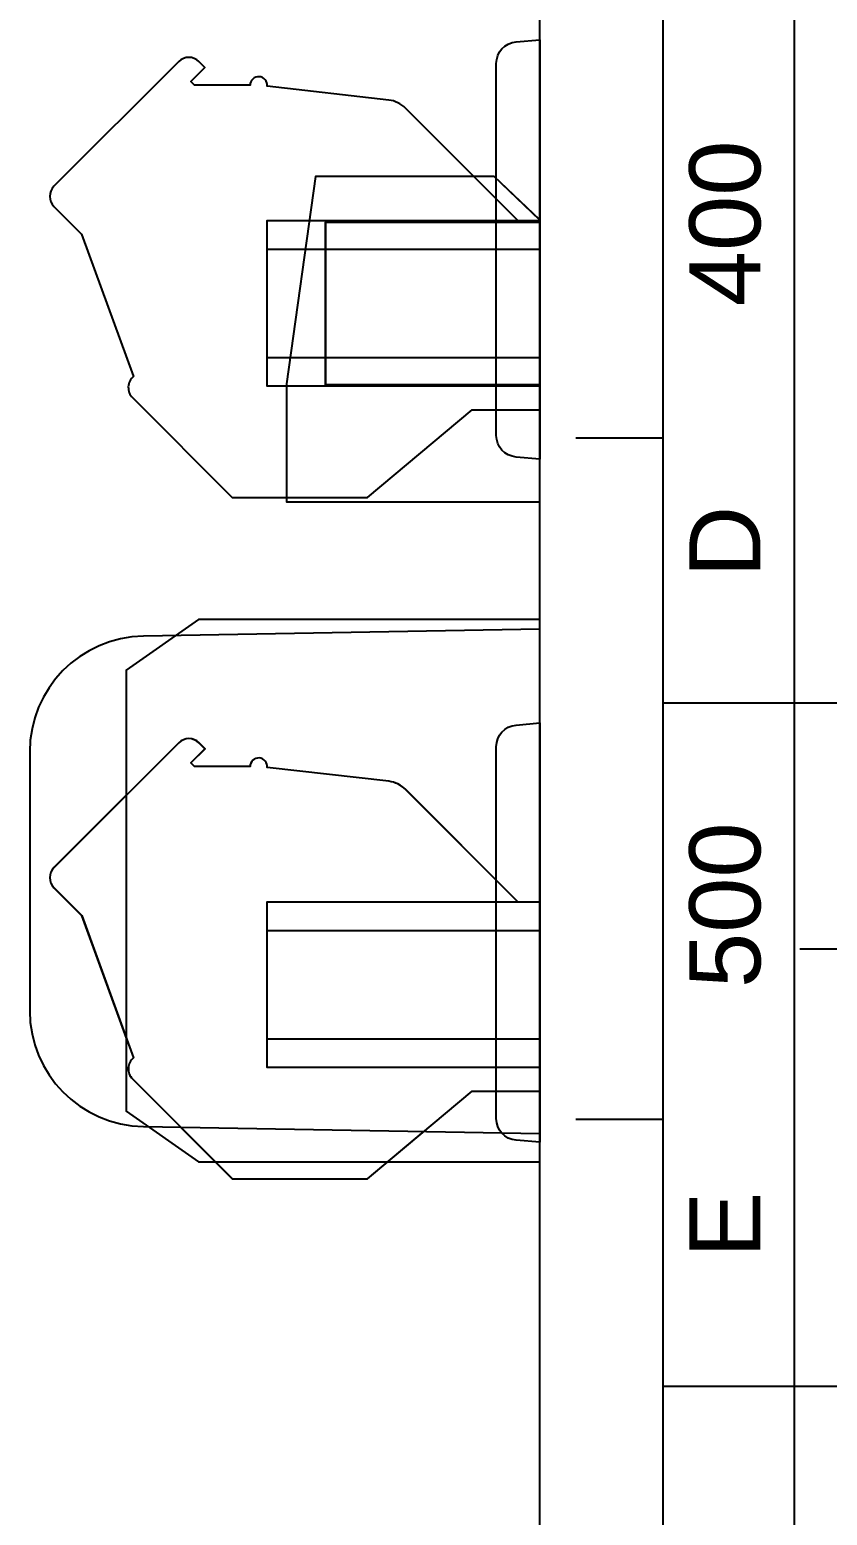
# Model space of a CAD drawing. Extents: x 1.1 to 23.7, y 0.2 to 17.2.
# Drawn here: x 8.346 to 9.448, y 3.008 to 5.063 of the extents above; entities that cross this region are included whole.
import ezdxf

# ---------------------------------------------------------------- set-up
doc = ezdxf.new("R2010")
doc.units = 0
doc.header["$MEASUREMENT"] = 0
for name, color, linetype in [('4_01__0-__NO_CARD', 7, 'CONTINUOUS'), ('4_02__B-___3__DI___4__DO__', 7, 'CONTINUOUS'), ('4_03__1-___4__DI___4__DO', 7, 'CONTINUOUS'), ('4_04__C-___4__DI___4__FHCI', 7, 'CONTINUOUS'), ('4_05__5-___8__AI', 7, 'CONTINUOUS'), ('4_06__6-___4__AI___4__AO', 7, 'CONTINUOUS'), ('4_07__3-___8__DI', 7, 'CONTINUOUS'), ('4_08__D-___4__DI___2__FORM', 7, 'CONTINUOUS'), ('5_01__9-_0-___10__RTD___NO', 7, 'CONTINUOUS'), ('5_02__9-_B-___10__RTD____3', 7, 'CONTINUOUS'), ('5_03__9-_1-___10__RTD____4', 7, 'CONTINUOUS'), ('5_04__9-_C-___10__RTD____4', 7, 'CONTINUOUS'), ('5_05__9-_5-___10__RTD____8', 7, 'CONTINUOUS'), ('5_06__9-_6-___10__RTD____4', 7, 'CONTINUOUS'), ('5_07__9-_71___10__RTD____3', 7, 'CONTINUOUS'), ('5_08__9-_72___10__RTD____5', 7, 'CONTINUOUS'), ('5_09__9-_73___10__RTD____5', 7, 'CONTINUOUS'), ('5_10__9-_74___10__RTD____3', 7, 'CONTINUOUS'), ('5_11__9-_75___10__RTD____5', 7, 'CONTINUOUS'), ('5_12__9-_76___10__RTD____5', 7, 'CONTINUOUS'), ('5_13__9-_3-___10__RTD____8', 7, 'CONTINUOUS'), ('5_14__9-_D-___10__RTD____4', 7, 'CONTINUOUS'), ('6_01__0-__NO_CARD', 7, 'CONTINUOUS'), ('6_02__B-___3__DI___4__DO__', 7, 'CONTINUOUS'), ('6_03__1-___4__DI___4__DO', 7, 'CONTINUOUS'), ('6_04__C-___4__DI___4__FHCI', 7, 'CONTINUOUS'), ('6_05__5-___8__AI', 7, 'CONTINUOUS'), ('6_06__6-___4__AI____4__AO', 7, 'CONTINUOUS'), ('6_07__71___3__AVI', 7, 'CONTINUOUS'), ('6_08__72___5__AVI_W_MONITO', 7, 'CONTINUOUS'), ('6_09__73___5__AVI_W_ADV_ME', 7, 'CONTINUOUS'), ('6_10__74___3__AVI___4__AFD', 7, 'CONTINUOUS'), ('6_11__75___5__AVI___1__ACI', 7, 'CONTINUOUS'), ('6_12__76___5__AVI___1__ACI', 7, 'CONTINUOUS'), ('6_13__3-___8__DI', 7, 'CONTINUOUS'), ('6_14__D-___4__DI___3__DO__', 7, 'CONTINUOUS'), ('7_00______DWG_', 7, 'CONTINUOUS')]:
    doc.layers.add(name, color=color, linetype=linetype)
doc.styles.add('ARIAL', font='arial.ttf')

msp = doc.modelspace()

# ---------------------------------------------------------------- linework, layer by layer
at = {"layer": '4_01__0-__NO_CARD'}
msp.add_lwpolyline([(9.0507, 5.0493), (9.0507, 4.4693), (9.0181, 4.4721, -0.388879), (8.9907, 4.502), (8.9907, 5.0165, -0.388879), (9.0181, 5.0464)], format="xyb", close=True, dxfattribs=at)
at = {"layer": '4_02__B-___3__DI___4__DO__'}
msp.add_lwpolyline([(9.021, 4.7989), (8.8653, 4.9546, 0.169586), (8.8419, 4.9659), (8.6737, 4.9851, 0.430941), (8.6627, 4.9982, 0.430926), (8.6502, 4.9864), (8.5733, 4.9864), (8.5683, 4.9914), (8.5878, 5.0109), (8.5794, 5.0192, 0.414218), (8.5516, 5.0192), (8.379, 4.8466, 0.414213), (8.379, 4.8188), (8.4173, 4.7805), (8.489, 4.5835, 0.440578), (8.4876, 4.5543), (8.6256, 4.4163), (8.8126, 4.4163), (8.9572, 4.5376), (9.0506, 4.5376)], format="xyb", dxfattribs=at)
for points in [[(9.0506, 4.7989), (8.6734, 4.7989), (8.6734, 4.5706), (9.0506, 4.5706)], [(8.6734, 4.7595), (9.0506, 4.7595)], [(8.6734, 4.6099), (9.0506, 4.6099)]]:
    msp.add_lwpolyline(points, dxfattribs=at)
at = {"layer": '4_03__1-___4__DI___4__DO'}
msp.add_lwpolyline([(9.021, 4.7989), (8.8653, 4.9546, 0.169586), (8.8419, 4.9659), (8.6737, 4.9851, 0.430941), (8.6627, 4.9982, 0.430926), (8.6502, 4.9864), (8.5733, 4.9864), (8.5683, 4.9914), (8.5878, 5.0109), (8.5794, 5.0192, 0.414218), (8.5516, 5.0192), (8.379, 4.8466, 0.414213), (8.379, 4.8188), (8.4173, 4.7805), (8.489, 4.5835, 0.440578), (8.4876, 4.5543), (8.6256, 4.4163), (8.8126, 4.4163), (8.9572, 4.5376), (9.0506, 4.5376)], format="xyb", dxfattribs=at)
for points in [[(9.0506, 4.7989), (8.6734, 4.7989), (8.6734, 4.5706), (9.0506, 4.5706)], [(8.6734, 4.7595), (9.0506, 4.7595)], [(8.6734, 4.6099), (9.0506, 4.6099)]]:
    msp.add_lwpolyline(points, dxfattribs=at)
at = {"layer": '4_04__C-___4__DI___4__FHCI'}
msp.add_lwpolyline([(9.021, 4.7989), (8.8653, 4.9546, 0.169586), (8.8419, 4.9659), (8.6737, 4.9851, 0.430941), (8.6627, 4.9982, 0.430926), (8.6502, 4.9864), (8.5733, 4.9864), (8.5683, 4.9914), (8.5878, 5.0109), (8.5794, 5.0192, 0.414218), (8.5516, 5.0192), (8.379, 4.8466, 0.414213), (8.379, 4.8188), (8.4173, 4.7805), (8.489, 4.5835, 0.440578), (8.4876, 4.5543), (8.6256, 4.4163), (8.8126, 4.4163), (8.9572, 4.5376), (9.0506, 4.5376)], format="xyb", dxfattribs=at)
for points in [[(9.0506, 4.7989), (8.6734, 4.7989), (8.6734, 4.5706), (9.0506, 4.5706)], [(8.6734, 4.7595), (9.0506, 4.7595)], [(8.6734, 4.6099), (9.0506, 4.6099)]]:
    msp.add_lwpolyline(points, dxfattribs=at)
at = {"layer": '4_05__5-___8__AI'}
msp.add_lwpolyline([(9.021, 4.7989), (8.8653, 4.9546, 0.169586), (8.8419, 4.9659), (8.6737, 4.9851, 0.430941), (8.6627, 4.9982, 0.430926), (8.6502, 4.9864), (8.5733, 4.9864), (8.5683, 4.9914), (8.5878, 5.0109), (8.5794, 5.0192, 0.414218), (8.5516, 5.0192), (8.379, 4.8466, 0.414213), (8.379, 4.8188), (8.4173, 4.7805), (8.489, 4.5835, 0.440578), (8.4876, 4.5543), (8.6256, 4.4163), (8.8126, 4.4163), (8.9572, 4.5376), (9.0506, 4.5376)], format="xyb", dxfattribs=at)
for points in [[(9.0506, 4.7989), (8.6734, 4.7989), (8.6734, 4.5706), (9.0506, 4.5706)], [(8.6734, 4.7595), (9.0506, 4.7595)], [(8.6734, 4.6099), (9.0506, 4.6099)]]:
    msp.add_lwpolyline(points, dxfattribs=at)
at = {"layer": '4_06__6-___4__AI___4__AO'}
msp.add_lwpolyline([(9.021, 4.7989), (8.8653, 4.9546, 0.169586), (8.8419, 4.9659), (8.6737, 4.9851, 0.430941), (8.6627, 4.9982, 0.430926), (8.6502, 4.9864), (8.5733, 4.9864), (8.5683, 4.9914), (8.5878, 5.0109), (8.5794, 5.0192, 0.414218), (8.5516, 5.0192), (8.379, 4.8466, 0.414213), (8.379, 4.8188), (8.4173, 4.7805), (8.489, 4.5835, 0.440578), (8.4876, 4.5543), (8.6256, 4.4163), (8.8126, 4.4163), (8.9572, 4.5376), (9.0506, 4.5376)], format="xyb", dxfattribs=at)
for points in [[(9.0506, 4.7989), (8.6734, 4.7989), (8.6734, 4.5706), (9.0506, 4.5706)], [(8.6734, 4.7595), (9.0506, 4.7595)], [(8.6734, 4.6099), (9.0506, 4.6099)]]:
    msp.add_lwpolyline(points, dxfattribs=at)
at = {"layer": '4_07__3-___8__DI'}
msp.add_lwpolyline([(9.021, 4.7989), (8.8653, 4.9546, 0.169586), (8.8419, 4.9659), (8.6737, 4.9851, 0.430941), (8.6627, 4.9982, 0.430926), (8.6502, 4.9864), (8.5733, 4.9864), (8.5683, 4.9914), (8.5878, 5.0109), (8.5794, 5.0192, 0.414218), (8.5516, 5.0192), (8.379, 4.8466, 0.414213), (8.379, 4.8188), (8.4173, 4.7805), (8.489, 4.5835, 0.440578), (8.4876, 4.5543), (8.6256, 4.4163), (8.8126, 4.4163), (8.9572, 4.5376), (9.0506, 4.5376)], format="xyb", dxfattribs=at)
for points in [[(9.0506, 4.7989), (8.6734, 4.7989), (8.6734, 4.5706), (9.0506, 4.5706)], [(8.6734, 4.7595), (9.0506, 4.7595)], [(8.6734, 4.6099), (9.0506, 4.6099)]]:
    msp.add_lwpolyline(points, dxfattribs=at)
at = {"layer": '4_08__D-___4__DI___2__FORM'}
msp.add_lwpolyline([(9.021, 4.7989), (8.8653, 4.9546, 0.169586), (8.8419, 4.9659), (8.6737, 4.9851, 0.430941), (8.6627, 4.9982, 0.430926), (8.6502, 4.9864), (8.5733, 4.9864), (8.5683, 4.9914), (8.5878, 5.0109), (8.5794, 5.0192, 0.414218), (8.5516, 5.0192), (8.379, 4.8466, 0.414213), (8.379, 4.8188), (8.4173, 4.7805), (8.489, 4.5835, 0.440578), (8.4876, 4.5543), (8.6256, 4.4163), (8.8126, 4.4163), (8.9572, 4.5376), (9.0506, 4.5376)], format="xyb", dxfattribs=at)
for points in [[(9.0506, 4.7989), (8.6734, 4.7989), (8.6734, 4.5706), (9.0506, 4.5706)], [(8.6734, 4.7595), (9.0506, 4.7595)], [(8.6734, 4.6099), (9.0506, 4.6099)]]:
    msp.add_lwpolyline(points, dxfattribs=at)
at = {"layer": '5_01__9-_0-___10__RTD___NO'}
for points in [[(9.0507, 4.8001), (8.9877, 4.8601), (8.7407, 4.8601), (8.7007, 4.5735), (8.7007, 4.4101), (9.0507, 4.4101)], [(9.0507, 4.5721), (8.7548, 4.5721), (8.7548, 4.7971), (9.0507, 4.7971)]]:
    msp.add_lwpolyline(points, dxfattribs=at)
msp.add_lwpolyline([(9.0507, 4.1043), (9.0507, 3.5243), (9.0181, 3.5271, -0.388879), (8.9907, 3.557), (8.9907, 4.0715, -0.388879), (9.0181, 4.1014)], format="xyb", close=True, dxfattribs=at)
at = {"layer": '5_02__9-_B-___10__RTD____3'}
for points in [[(9.0507, 4.8001), (8.9877, 4.8601), (8.7407, 4.8601), (8.7007, 4.5735), (8.7007, 4.4101), (9.0507, 4.4101)], [(9.0507, 4.5721), (8.7548, 4.5721), (8.7548, 4.7971), (9.0507, 4.7971)], [(9.0507, 3.8566), (8.6735, 3.8566), (8.6735, 3.6282), (9.0507, 3.6282)], [(8.6735, 3.8172), (9.0507, 3.8172)], [(8.6735, 3.6676), (9.0507, 3.6676)]]:
    msp.add_lwpolyline(points, dxfattribs=at)
msp.add_lwpolyline([(9.0211, 3.8566), (8.8654, 4.0123, 0.169586), (8.842, 4.0236), (8.6739, 4.0427, 0.430941), (8.6628, 4.0559, 0.430926), (8.6503, 4.0441), (8.5734, 4.0441), (8.5684, 4.049), (8.5879, 4.0685), (8.5796, 4.0769, 0.414218), (8.5517, 4.0769), (8.3791, 3.9043, 0.414213), (8.3791, 3.8764), (8.4174, 3.8381), (8.4891, 3.6412, 0.440578), (8.4877, 3.6119), (8.6257, 3.4739), (8.8128, 3.4739), (8.9574, 3.5952), (9.0507, 3.5952)], format="xyb", dxfattribs=at)
at = {"layer": '5_03__9-_1-___10__RTD____4'}
for points in [[(9.0507, 4.8001), (8.9877, 4.8601), (8.7407, 4.8601), (8.7007, 4.5735), (8.7007, 4.4101), (9.0507, 4.4101)], [(9.0507, 4.5721), (8.7548, 4.5721), (8.7548, 4.7971), (9.0507, 4.7971)], [(9.0507, 3.8566), (8.6735, 3.8566), (8.6735, 3.6282), (9.0507, 3.6282)], [(8.6735, 3.8172), (9.0507, 3.8172)], [(8.6735, 3.6676), (9.0507, 3.6676)]]:
    msp.add_lwpolyline(points, dxfattribs=at)
msp.add_lwpolyline([(9.0211, 3.8566), (8.8654, 4.0123, 0.169586), (8.842, 4.0236), (8.6739, 4.0427, 0.430941), (8.6628, 4.0559, 0.430926), (8.6503, 4.0441), (8.5734, 4.0441), (8.5684, 4.049), (8.5879, 4.0685), (8.5796, 4.0769, 0.414218), (8.5517, 4.0769), (8.3791, 3.9043, 0.414213), (8.3791, 3.8764), (8.4174, 3.8381), (8.4891, 3.6412, 0.440578), (8.4877, 3.6119), (8.6257, 3.4739), (8.8128, 3.4739), (8.9574, 3.5952), (9.0507, 3.5952)], format="xyb", dxfattribs=at)
at = {"layer": '5_04__9-_C-___10__RTD____4'}
for points in [[(9.0507, 4.8001), (8.9877, 4.8601), (8.7407, 4.8601), (8.7007, 4.5735), (8.7007, 4.4101), (9.0507, 4.4101)], [(9.0507, 4.5721), (8.7548, 4.5721), (8.7548, 4.7971), (9.0507, 4.7971)], [(9.0507, 3.8566), (8.6735, 3.8566), (8.6735, 3.6282), (9.0507, 3.6282)], [(8.6735, 3.8172), (9.0507, 3.8172)], [(8.6735, 3.6676), (9.0507, 3.6676)]]:
    msp.add_lwpolyline(points, dxfattribs=at)
msp.add_lwpolyline([(9.0211, 3.8566), (8.8654, 4.0123, 0.169586), (8.842, 4.0236), (8.6739, 4.0427, 0.430941), (8.6628, 4.0559, 0.430926), (8.6503, 4.0441), (8.5734, 4.0441), (8.5684, 4.049), (8.5879, 4.0685), (8.5796, 4.0769, 0.414218), (8.5517, 4.0769), (8.3791, 3.9043, 0.414213), (8.3791, 3.8764), (8.4174, 3.8381), (8.4891, 3.6412, 0.440578), (8.4877, 3.6119), (8.6257, 3.4739), (8.8128, 3.4739), (8.9574, 3.5952), (9.0507, 3.5952)], format="xyb", dxfattribs=at)
at = {"layer": '5_05__9-_5-___10__RTD____8'}
for points in [[(9.0507, 4.8001), (8.9877, 4.8601), (8.7407, 4.8601), (8.7007, 4.5735), (8.7007, 4.4101), (9.0507, 4.4101)], [(9.0507, 4.5721), (8.7548, 4.5721), (8.7548, 4.7971), (9.0507, 4.7971)], [(9.0507, 3.8566), (8.6735, 3.8566), (8.6735, 3.6282), (9.0507, 3.6282)], [(8.6735, 3.8172), (9.0507, 3.8172)], [(8.6735, 3.6676), (9.0507, 3.6676)]]:
    msp.add_lwpolyline(points, dxfattribs=at)
msp.add_lwpolyline([(9.0211, 3.8566), (8.8654, 4.0123, 0.169586), (8.842, 4.0236), (8.6739, 4.0427, 0.430941), (8.6628, 4.0559, 0.430926), (8.6503, 4.0441), (8.5734, 4.0441), (8.5684, 4.049), (8.5879, 4.0685), (8.5796, 4.0769, 0.414218), (8.5517, 4.0769), (8.3791, 3.9043, 0.414213), (8.3791, 3.8764), (8.4174, 3.8381), (8.4891, 3.6412, 0.440578), (8.4877, 3.6119), (8.6257, 3.4739), (8.8128, 3.4739), (8.9574, 3.5952), (9.0507, 3.5952)], format="xyb", dxfattribs=at)
at = {"layer": '5_06__9-_6-___10__RTD____4'}
for points in [[(9.0507, 4.8001), (8.9877, 4.8601), (8.7407, 4.8601), (8.7007, 4.5735), (8.7007, 4.4101), (9.0507, 4.4101)], [(9.0507, 4.5721), (8.7548, 4.5721), (8.7548, 4.7971), (9.0507, 4.7971)], [(9.0507, 3.8566), (8.6735, 3.8566), (8.6735, 3.6282), (9.0507, 3.6282)], [(8.6735, 3.8172), (9.0507, 3.8172)], [(8.6735, 3.6676), (9.0507, 3.6676)]]:
    msp.add_lwpolyline(points, dxfattribs=at)
msp.add_lwpolyline([(9.0211, 3.8566), (8.8654, 4.0123, 0.169586), (8.842, 4.0236), (8.6739, 4.0427, 0.430941), (8.6628, 4.0559, 0.430926), (8.6503, 4.0441), (8.5734, 4.0441), (8.5684, 4.049), (8.5879, 4.0685), (8.5796, 4.0769, 0.414218), (8.5517, 4.0769), (8.3791, 3.9043, 0.414213), (8.3791, 3.8764), (8.4174, 3.8381), (8.4891, 3.6412, 0.440578), (8.4877, 3.6119), (8.6257, 3.4739), (8.8128, 3.4739), (8.9574, 3.5952), (9.0507, 3.5952)], format="xyb", dxfattribs=at)
at = {"layer": '5_07__9-_71___10__RTD____3'}
for points in [[(9.0507, 4.8001), (8.9877, 4.8601), (8.7407, 4.8601), (8.7007, 4.5735), (8.7007, 4.4101), (9.0507, 4.4101)], [(9.0507, 4.5721), (8.7548, 4.5721), (8.7548, 4.7971), (9.0507, 4.7971)], [(8.9907, 3.8566), (8.6734, 3.8566), (8.6734, 3.6282), (8.9907, 3.6282)], [(8.6734, 3.8172), (8.9907, 3.8172)], [(9.4106, 3.7917), (11.4666, 3.7917)], [(8.6734, 3.6676), (8.9907, 3.6676)]]:
    msp.add_lwpolyline(points, dxfattribs=at)
msp.add_lwpolyline([(9.0507, 4.1043), (9.0507, 3.5243), (9.0181, 3.5271, -0.388879), (8.9907, 3.557), (8.9907, 4.0715, -0.388879), (9.0181, 4.1014)], format="xyb", close=True, dxfattribs=at)
msp.add_lwpolyline([(8.9907, 3.8869), (8.8653, 4.0123, 0.169586), (8.8419, 4.0236), (8.6737, 4.0427, 0.430941), (8.6627, 4.0559, 0.430926), (8.6502, 4.0441), (8.5733, 4.0441), (8.5683, 4.049), (8.5878, 4.0685), (8.5794, 4.0769, 0.414218), (8.5516, 4.0769), (8.379, 3.9043, 0.414213), (8.379, 3.8764), (8.4173, 3.8381), (8.489, 3.6412, 0.440578), (8.4876, 3.6119), (8.6256, 3.4739), (8.8126, 3.4739), (8.9572, 3.5952), (8.9907, 3.5952)], format="xyb", dxfattribs=at)
at = {"layer": '5_08__9-_72___10__RTD____5'}
for points in [[(9.0507, 4.8001), (8.9877, 4.8601), (8.7407, 4.8601), (8.7007, 4.5735), (8.7007, 4.4101), (9.0507, 4.4101)], [(9.0507, 4.5721), (8.7548, 4.5721), (8.7548, 4.7971), (9.0507, 4.7971)], [(9.0506, 3.8566), (8.6734, 3.8566), (8.6734, 3.6282), (9.0506, 3.6282)], [(8.6734, 3.8172), (9.0506, 3.8172)], [(9.4106, 3.7917), (11.0326, 3.7917)], [(8.6734, 3.6676), (9.0506, 3.6676)]]:
    msp.add_lwpolyline(points, dxfattribs=at)
msp.add_lwpolyline([(9.021, 3.8566), (8.8653, 4.0123, 0.169586), (8.8419, 4.0236), (8.6737, 4.0427, 0.430941), (8.6627, 4.0559, 0.430926), (8.6502, 4.0441), (8.5733, 4.0441), (8.5683, 4.049), (8.5878, 4.0685), (8.5794, 4.0769, 0.414218), (8.5516, 4.0769), (8.379, 3.9043, 0.414213), (8.379, 3.8764), (8.4173, 3.8381), (8.489, 3.6412, 0.440578), (8.4876, 3.6119), (8.6256, 3.4739), (8.8126, 3.4739), (8.9572, 3.5952), (9.0506, 3.5952)], format="xyb", dxfattribs=at)
at = {"layer": '5_09__9-_73___10__RTD____5'}
for points in [[(9.0507, 4.8001), (8.9877, 4.8601), (8.7407, 4.8601), (8.7007, 4.5735), (8.7007, 4.4101), (9.0507, 4.4101)], [(9.0507, 4.5721), (8.7548, 4.5721), (8.7548, 4.7971), (9.0507, 4.7971)], [(9.0506, 3.8566), (8.6734, 3.8566), (8.6734, 3.6282), (9.0506, 3.6282)], [(8.6734, 3.8172), (9.0506, 3.8172)], [(9.4106, 3.7917), (11.0326, 3.7917)], [(8.6734, 3.6676), (9.0506, 3.6676)]]:
    msp.add_lwpolyline(points, dxfattribs=at)
msp.add_lwpolyline([(9.021, 3.8566), (8.8653, 4.0123, 0.169586), (8.8419, 4.0236), (8.6737, 4.0427, 0.430941), (8.6627, 4.0559, 0.430926), (8.6502, 4.0441), (8.5733, 4.0441), (8.5683, 4.049), (8.5878, 4.0685), (8.5794, 4.0769, 0.414218), (8.5516, 4.0769), (8.379, 3.9043, 0.414213), (8.379, 3.8764), (8.4173, 3.8381), (8.489, 3.6412, 0.440578), (8.4876, 3.6119), (8.6256, 3.4739), (8.8126, 3.4739), (8.9572, 3.5952), (9.0506, 3.5952)], format="xyb", dxfattribs=at)
at = {"layer": '5_10__9-_74___10__RTD____3'}
for points in [[(9.0506, 4.8001), (8.9876, 4.8601), (8.7406, 4.8601), (8.7006, 4.5735), (8.7006, 4.4101), (9.0506, 4.4101)], [(9.0506, 4.5721), (8.7547, 4.5721), (8.7547, 4.7971), (9.0506, 4.7971)], [(9.0507, 4.2473), (8.579, 4.2473), (8.479, 4.1773), (8.479, 3.5674), (8.579, 3.4973), (9.0507, 3.4973)], [(9.4106, 3.7917), (11.7303, 3.7917)], [(8.6022, 3.4973), (8.6256, 3.4739), (8.8126, 3.4739), (8.8405, 3.4973)], [(8.6022, 3.4973), (8.6256, 3.4739), (8.8126, 3.4739), (8.8405, 3.4973)]]:
    msp.add_lwpolyline(points, dxfattribs=at)
msp.add_lwpolyline([(8.479, 4.0043), (8.379, 3.9043, 0.414213), (8.379, 3.8764), (8.4173, 3.8381), (8.479, 3.6684)], format="xyb", dxfattribs=at)
msp.add_lwpolyline([(8.479, 4.0043), (8.379, 3.9043, 0.414213), (8.379, 3.8764), (8.4173, 3.8381), (8.479, 3.6684)], format="xyb", dxfattribs=at)
at = {"layer": '5_11__9-_75___10__RTD____5'}
for points in [[(9.0506, 4.8001), (8.9876, 4.8601), (8.7406, 4.8601), (8.7006, 4.5735), (8.7006, 4.4101), (9.0506, 4.4101)], [(9.0506, 4.5721), (8.7547, 4.5721), (8.7547, 4.7971), (9.0506, 4.7971)], [(9.4107, 3.7917), (11.0327, 3.7917)], [(8.5027, 3.5462), (9.0507, 3.5366)], [(8.5542, 3.5453), (8.6256, 3.4739), (8.8126, 3.4739), (8.8907, 3.5394)]]:
    msp.add_lwpolyline(points, dxfattribs=at)
msp.add_lwpolyline([(9.0507, 4.234), (8.5027, 4.2245, 0.409101), (8.3455, 4.0645), (8.3455, 3.7062, 0.409121), (8.5027, 3.5462)], format="xyb", dxfattribs=at)
at = {"layer": '5_12__9-_76___10__RTD____5'}
for points in [[(9.0506, 4.8001), (8.9876, 4.8601), (8.7406, 4.8601), (8.7006, 4.5735), (8.7006, 4.4101), (9.0506, 4.4101)], [(9.0506, 4.5721), (8.7547, 4.5721), (8.7547, 4.7971), (9.0506, 4.7971)], [(9.4107, 3.7917), (11.0327, 3.7917)], [(8.5027, 3.5462), (9.0507, 3.5366)], [(8.5542, 3.5453), (8.6256, 3.4739), (8.8126, 3.4739), (8.8907, 3.5394)]]:
    msp.add_lwpolyline(points, dxfattribs=at)
msp.add_lwpolyline([(9.0507, 4.234), (8.5027, 4.2245, 0.409101), (8.3455, 4.0645), (8.3455, 3.7062, 0.409121), (8.5027, 3.5462)], format="xyb", dxfattribs=at)
at = {"layer": '5_13__9-_3-___10__RTD____8'}
for points in [[(9.0506, 4.8001), (8.9876, 4.8601), (8.7406, 4.8601), (8.7006, 4.5735), (8.7006, 4.4101), (9.0506, 4.4101)], [(9.0506, 4.5721), (8.7547, 4.5721), (8.7547, 4.7971), (9.0506, 4.7971)], [(9.0506, 3.8566), (8.6734, 3.8566), (8.6734, 3.6282), (9.0506, 3.6282)], [(8.6734, 3.8172), (9.0506, 3.8172)], [(8.6734, 3.6676), (9.0506, 3.6676)]]:
    msp.add_lwpolyline(points, dxfattribs=at)
msp.add_lwpolyline([(9.021, 3.8566), (8.8653, 4.0123, 0.169586), (8.8419, 4.0236), (8.6737, 4.0427, 0.430941), (8.6627, 4.0559, 0.430926), (8.6502, 4.0441), (8.5733, 4.0441), (8.5683, 4.049), (8.5878, 4.0685), (8.5794, 4.0769, 0.414218), (8.5516, 4.0769), (8.379, 3.9043, 0.414213), (8.379, 3.8764), (8.4173, 3.8381), (8.489, 3.6412, 0.440578), (8.4876, 3.6119), (8.6256, 3.4739), (8.8126, 3.4739), (8.9572, 3.5952), (9.0506, 3.5952)], format="xyb", dxfattribs=at)
at = {"layer": '5_14__9-_D-___10__RTD____4'}
for points in [[(9.0506, 4.8001), (8.9876, 4.8601), (8.7406, 4.8601), (8.7006, 4.5735), (8.7006, 4.4101), (9.0506, 4.4101)], [(9.0506, 4.5721), (8.7547, 4.5721), (8.7547, 4.7971), (9.0506, 4.7971)], [(9.0506, 3.8566), (8.6734, 3.8566), (8.6734, 3.6282), (9.0506, 3.6282)], [(8.6734, 3.8172), (9.0506, 3.8172)], [(8.6734, 3.6676), (9.0506, 3.6676)]]:
    msp.add_lwpolyline(points, dxfattribs=at)
msp.add_lwpolyline([(9.021, 3.8566), (8.8653, 4.0123, 0.169586), (8.8419, 4.0236), (8.6737, 4.0427, 0.430941), (8.6627, 4.0559, 0.430926), (8.6502, 4.0441), (8.5733, 4.0441), (8.5683, 4.049), (8.5878, 4.0685), (8.5794, 4.0769, 0.414218), (8.5516, 4.0769), (8.379, 3.9043, 0.414213), (8.379, 3.8764), (8.4173, 3.8381), (8.489, 3.6412, 0.440578), (8.4876, 3.6119), (8.6256, 3.4739), (8.8126, 3.4739), (8.9572, 3.5952), (9.0506, 3.5952)], format="xyb", dxfattribs=at)
at = {"layer": '6_01__0-__NO_CARD'}
msp.add_lwpolyline([(9.0507, 4.1043), (9.0507, 3.5243), (9.0181, 3.5271, -0.388879), (8.9907, 3.557), (8.9907, 4.0715, -0.388879), (9.0181, 4.1014)], format="xyb", close=True, dxfattribs=at)
at = {"layer": '6_02__B-___3__DI___4__DO__'}
msp.add_lwpolyline([(9.021, 3.8566), (8.8653, 4.0123, 0.169586), (8.8419, 4.0236), (8.6737, 4.0427, 0.430941), (8.6627, 4.0559, 0.430926), (8.6502, 4.0441), (8.5733, 4.0441), (8.5683, 4.049), (8.5878, 4.0685), (8.5794, 4.0769, 0.414218), (8.5516, 4.0769), (8.379, 3.9043, 0.414213), (8.379, 3.8764), (8.4173, 3.8381), (8.489, 3.6412, 0.440578), (8.4876, 3.6119), (8.6256, 3.4739), (8.8126, 3.4739), (8.9572, 3.5952), (9.0507, 3.5952)], format="xyb", dxfattribs=at)
msp.add_lwpolyline([(9.021, 3.8566), (8.8653, 4.0123, 0.169586), (8.8419, 4.0236), (8.6737, 4.0427, 0.430941), (8.6627, 4.0559, 0.430926), (8.6502, 4.0441), (8.5733, 4.0441), (8.5683, 4.049), (8.5878, 4.0685), (8.5794, 4.0769, 0.414218), (8.5516, 4.0769), (8.379, 3.9043, 0.414213), (8.379, 3.8764), (8.4173, 3.8381), (8.489, 3.6412, 0.440578), (8.4876, 3.6119), (8.6256, 3.4739), (8.8126, 3.4739), (8.9572, 3.5952), (9.0507, 3.5952)], format="xyb", dxfattribs=at)
for points in [[(9.0507, 3.8566), (8.6734, 3.8566), (8.6734, 3.6282), (9.0507, 3.6282)], [(9.0507, 3.8566), (8.6734, 3.8566), (8.6734, 3.6282), (9.0507, 3.6282)], [(8.6734, 3.8172), (9.0507, 3.8172)], [(8.6734, 3.8172), (9.0507, 3.8172)], [(8.6734, 3.6676), (9.0507, 3.6676)], [(8.6734, 3.6676), (9.0507, 3.6676)]]:
    msp.add_lwpolyline(points, dxfattribs=at)
at = {"layer": '6_03__1-___4__DI___4__DO'}
msp.add_lwpolyline([(9.021, 3.8566), (8.8653, 4.0123, 0.169586), (8.8419, 4.0236), (8.6737, 4.0427, 0.430941), (8.6627, 4.0559, 0.430926), (8.6502, 4.0441), (8.5733, 4.0441), (8.5683, 4.049), (8.5878, 4.0685), (8.5794, 4.0769, 0.414218), (8.5516, 4.0769), (8.379, 3.9043, 0.414213), (8.379, 3.8764), (8.4173, 3.8381), (8.489, 3.6412, 0.440578), (8.4876, 3.6119), (8.6256, 3.4739), (8.8126, 3.4739), (8.9572, 3.5952), (9.0507, 3.5952)], format="xyb", dxfattribs=at)
msp.add_lwpolyline([(9.021, 3.8566), (8.8653, 4.0123, 0.169586), (8.8419, 4.0236), (8.6737, 4.0427, 0.430941), (8.6627, 4.0559, 0.430926), (8.6502, 4.0441), (8.5733, 4.0441), (8.5683, 4.049), (8.5878, 4.0685), (8.5794, 4.0769, 0.414218), (8.5516, 4.0769), (8.379, 3.9043, 0.414213), (8.379, 3.8764), (8.4173, 3.8381), (8.489, 3.6412, 0.440578), (8.4876, 3.6119), (8.6256, 3.4739), (8.8126, 3.4739), (8.9572, 3.5952), (9.0507, 3.5952)], format="xyb", dxfattribs=at)
for points in [[(9.0507, 3.8566), (8.6734, 3.8566), (8.6734, 3.6282), (9.0507, 3.6282)], [(9.0507, 3.8566), (8.6734, 3.8566), (8.6734, 3.6282), (9.0507, 3.6282)], [(8.6734, 3.8172), (9.0507, 3.8172)], [(8.6734, 3.8172), (9.0507, 3.8172)], [(8.6734, 3.6676), (9.0507, 3.6676)], [(8.6734, 3.6676), (9.0507, 3.6676)]]:
    msp.add_lwpolyline(points, dxfattribs=at)
at = {"layer": '6_04__C-___4__DI___4__FHCI'}
msp.add_lwpolyline([(9.021, 3.8566), (8.8653, 4.0123, 0.169586), (8.8419, 4.0236), (8.6737, 4.0427, 0.430941), (8.6627, 4.0559, 0.430926), (8.6502, 4.0441), (8.5733, 4.0441), (8.5683, 4.049), (8.5878, 4.0685), (8.5794, 4.0769, 0.414218), (8.5516, 4.0769), (8.379, 3.9043, 0.414213), (8.379, 3.8764), (8.4173, 3.8381), (8.489, 3.6412, 0.440578), (8.4876, 3.6119), (8.6256, 3.4739), (8.8126, 3.4739), (8.9572, 3.5952), (9.0507, 3.5952)], format="xyb", dxfattribs=at)
msp.add_lwpolyline([(9.021, 3.8566), (8.8653, 4.0123, 0.169586), (8.8419, 4.0236), (8.6737, 4.0427, 0.430941), (8.6627, 4.0559, 0.430926), (8.6502, 4.0441), (8.5733, 4.0441), (8.5683, 4.049), (8.5878, 4.0685), (8.5794, 4.0769, 0.414218), (8.5516, 4.0769), (8.379, 3.9043, 0.414213), (8.379, 3.8764), (8.4173, 3.8381), (8.489, 3.6412, 0.440578), (8.4876, 3.6119), (8.6256, 3.4739), (8.8126, 3.4739), (8.9572, 3.5952), (9.0507, 3.5952)], format="xyb", dxfattribs=at)
for points in [[(9.0507, 3.8566), (8.6734, 3.8566), (8.6734, 3.6282), (9.0507, 3.6282)], [(9.0507, 3.8566), (8.6734, 3.8566), (8.6734, 3.6282), (9.0507, 3.6282)], [(8.6734, 3.8172), (9.0507, 3.8172)], [(8.6734, 3.8172), (9.0507, 3.8172)], [(8.6734, 3.6676), (9.0507, 3.6676)], [(8.6734, 3.6676), (9.0507, 3.6676)]]:
    msp.add_lwpolyline(points, dxfattribs=at)
at = {"layer": '6_05__5-___8__AI'}
msp.add_lwpolyline([(9.021, 3.8566), (8.8653, 4.0123, 0.169586), (8.8419, 4.0236), (8.6737, 4.0427, 0.430941), (8.6627, 4.0559, 0.430926), (8.6502, 4.0441), (8.5733, 4.0441), (8.5683, 4.049), (8.5878, 4.0685), (8.5794, 4.0769, 0.414218), (8.5516, 4.0769), (8.379, 3.9043, 0.414213), (8.379, 3.8764), (8.4173, 3.8381), (8.489, 3.6412, 0.440578), (8.4876, 3.6119), (8.6256, 3.4739), (8.8126, 3.4739), (8.9572, 3.5952), (9.0507, 3.5952)], format="xyb", dxfattribs=at)
msp.add_lwpolyline([(9.021, 3.8566), (8.8653, 4.0123, 0.169586), (8.8419, 4.0236), (8.6737, 4.0427, 0.430941), (8.6627, 4.0559, 0.430926), (8.6502, 4.0441), (8.5733, 4.0441), (8.5683, 4.049), (8.5878, 4.0685), (8.5794, 4.0769, 0.414218), (8.5516, 4.0769), (8.379, 3.9043, 0.414213), (8.379, 3.8764), (8.4173, 3.8381), (8.489, 3.6412, 0.440578), (8.4876, 3.6119), (8.6256, 3.4739), (8.8126, 3.4739), (8.9572, 3.5952), (9.0507, 3.5952)], format="xyb", dxfattribs=at)
for points in [[(9.0507, 3.8566), (8.6734, 3.8566), (8.6734, 3.6282), (9.0507, 3.6282)], [(9.0507, 3.8566), (8.6734, 3.8566), (8.6734, 3.6282), (9.0507, 3.6282)], [(8.6734, 3.8172), (9.0507, 3.8172)], [(8.6734, 3.8172), (9.0507, 3.8172)], [(8.6734, 3.6676), (9.0507, 3.6676)], [(8.6734, 3.6676), (9.0507, 3.6676)]]:
    msp.add_lwpolyline(points, dxfattribs=at)
at = {"layer": '6_06__6-___4__AI____4__AO'}
msp.add_lwpolyline([(9.021, 3.8566), (8.8653, 4.0123, 0.169586), (8.8419, 4.0236), (8.6737, 4.0427, 0.430941), (8.6627, 4.0559, 0.430926), (8.6502, 4.0441), (8.5733, 4.0441), (8.5683, 4.049), (8.5878, 4.0685), (8.5794, 4.0769, 0.414218), (8.5516, 4.0769), (8.379, 3.9043, 0.414213), (8.379, 3.8764), (8.4173, 3.8381), (8.489, 3.6412, 0.440578), (8.4876, 3.6119), (8.6256, 3.4739), (8.8126, 3.4739), (8.9572, 3.5952), (9.0507, 3.5952)], format="xyb", dxfattribs=at)
msp.add_lwpolyline([(9.021, 3.8566), (8.8653, 4.0123, 0.169586), (8.8419, 4.0236), (8.6737, 4.0427, 0.430941), (8.6627, 4.0559, 0.430926), (8.6502, 4.0441), (8.5733, 4.0441), (8.5683, 4.049), (8.5878, 4.0685), (8.5794, 4.0769, 0.414218), (8.5516, 4.0769), (8.379, 3.9043, 0.414213), (8.379, 3.8764), (8.4173, 3.8381), (8.489, 3.6412, 0.440578), (8.4876, 3.6119), (8.6256, 3.4739), (8.8126, 3.4739), (8.9572, 3.5952), (9.0507, 3.5952)], format="xyb", dxfattribs=at)
for points in [[(9.0507, 3.8566), (8.6734, 3.8566), (8.6734, 3.6282), (9.0507, 3.6282)], [(9.0507, 3.8566), (8.6734, 3.8566), (8.6734, 3.6282), (9.0507, 3.6282)], [(8.6734, 3.8172), (9.0507, 3.8172)], [(8.6734, 3.8172), (9.0507, 3.8172)], [(8.6734, 3.6676), (9.0507, 3.6676)], [(8.6734, 3.6676), (9.0507, 3.6676)]]:
    msp.add_lwpolyline(points, dxfattribs=at)
at = {"layer": '6_07__71___3__AVI'}
msp.add_lwpolyline([(9.0507, 4.1043), (9.0507, 3.5243), (9.0181, 3.5271, -0.388879), (8.9907, 3.557), (8.9907, 4.0715, -0.388879), (9.0181, 4.1014)], format="xyb", close=True, dxfattribs=at)
msp.add_lwpolyline([(8.9907, 3.8869), (8.8653, 4.0123, 0.169586), (8.8419, 4.0236), (8.6737, 4.0427, 0.430941), (8.6627, 4.0559, 0.430926), (8.6502, 4.0441), (8.5733, 4.0441), (8.5683, 4.049), (8.5878, 4.0685), (8.5794, 4.0769, 0.414218), (8.5516, 4.0769), (8.379, 3.9043, 0.414213), (8.379, 3.8764), (8.4173, 3.8381), (8.489, 3.6412, 0.440578), (8.4876, 3.6119), (8.6256, 3.4739), (8.8126, 3.4739), (8.9572, 3.5952), (8.9907, 3.5952)], format="xyb", dxfattribs=at)
msp.add_lwpolyline([(8.9907, 3.8869), (8.8653, 4.0123, 0.169586), (8.8419, 4.0236), (8.6737, 4.0427, 0.430941), (8.6627, 4.0559, 0.430926), (8.6502, 4.0441), (8.5733, 4.0441), (8.5683, 4.049), (8.5878, 4.0685), (8.5794, 4.0769, 0.414218), (8.5516, 4.0769), (8.379, 3.9043, 0.414213), (8.379, 3.8764), (8.4173, 3.8381), (8.489, 3.6412, 0.440578), (8.4876, 3.6119), (8.6256, 3.4739), (8.8126, 3.4739), (8.9572, 3.5952), (8.9907, 3.5952)], format="xyb", dxfattribs=at)
for points in [[(8.9907, 3.8566), (8.6734, 3.8566), (8.6734, 3.6282), (8.9907, 3.6282)], [(8.9907, 3.8566), (8.6734, 3.8566), (8.6734, 3.6282), (8.9907, 3.6282)], [(8.6734, 3.8172), (8.9907, 3.8172)], [(8.6734, 3.8172), (8.9907, 3.8172)], [(9.4106, 3.7917), (11.4666, 3.7917)], [(8.6734, 3.6676), (8.9907, 3.6676)], [(8.6734, 3.6676), (8.9907, 3.6676)]]:
    msp.add_lwpolyline(points, dxfattribs=at)
at = {"layer": '6_08__72___5__AVI_W_MONITO'}
msp.add_lwpolyline([(9.021, 3.8566), (8.8653, 4.0123, 0.169586), (8.8419, 4.0236), (8.6737, 4.0427, 0.430941), (8.6627, 4.0559, 0.430926), (8.6502, 4.0441), (8.5733, 4.0441), (8.5683, 4.049), (8.5878, 4.0685), (8.5794, 4.0769, 0.414218), (8.5516, 4.0769), (8.379, 3.9043, 0.414213), (8.379, 3.8764), (8.4173, 3.8381), (8.489, 3.6412, 0.440578), (8.4876, 3.6119), (8.6256, 3.4739), (8.8126, 3.4739), (8.9572, 3.5952), (9.0507, 3.5952)], format="xyb", dxfattribs=at)
for points in [[(9.0507, 3.8566), (8.6734, 3.8566), (8.6734, 3.6282), (9.0507, 3.6282)], [(8.6734, 3.8172), (9.0507, 3.8172)], [(9.4106, 3.7917), (11.0326, 3.7917)], [(8.6734, 3.6676), (9.0507, 3.6676)]]:
    msp.add_lwpolyline(points, dxfattribs=at)
at = {"layer": '6_09__73___5__AVI_W_ADV_ME'}
msp.add_lwpolyline([(9.021, 3.8566), (8.8653, 4.0123, 0.169586), (8.8419, 4.0236), (8.6737, 4.0427, 0.430941), (8.6627, 4.0559, 0.430926), (8.6502, 4.0441), (8.5733, 4.0441), (8.5683, 4.049), (8.5878, 4.0685), (8.5794, 4.0769, 0.414218), (8.5516, 4.0769), (8.379, 3.9043, 0.414213), (8.379, 3.8764), (8.4173, 3.8381), (8.489, 3.6412, 0.440578), (8.4876, 3.6119), (8.6256, 3.4739), (8.8126, 3.4739), (8.9572, 3.5952), (9.0507, 3.5952)], format="xyb", dxfattribs=at)
for points in [[(9.0507, 3.8566), (8.6734, 3.8566), (8.6734, 3.6282), (9.0507, 3.6282)], [(8.6734, 3.8172), (9.0507, 3.8172)], [(9.4106, 3.7917), (11.0326, 3.7917)], [(8.6734, 3.6676), (9.0507, 3.6676)]]:
    msp.add_lwpolyline(points, dxfattribs=at)
at = {"layer": '6_10__74___3__AVI___4__AFD'}
for points in [[(9.0507, 4.2473), (8.579, 4.2473), (8.479, 4.1773), (8.479, 3.5674), (8.579, 3.4973), (9.0507, 3.4973)], [(9.4106, 3.7917), (11.7303, 3.7917)]]:
    msp.add_lwpolyline(points, dxfattribs=at)
at = {"layer": '6_11__75___5__AVI___1__ACI'}
msp.add_lwpolyline([(9.0507, 4.234), (8.5027, 4.2245, 0.409101), (8.3455, 4.0645), (8.3455, 3.7062, 0.409121), (8.5027, 3.5462)], format="xyb", dxfattribs=at)
for points in [[(9.4106, 3.7917), (11.0326, 3.7917)], [(8.5027, 3.5462), (9.0507, 3.5366)], [(8.5542, 3.5453), (8.6256, 3.4739), (8.8126, 3.4739), (8.8907, 3.5394)]]:
    msp.add_lwpolyline(points, dxfattribs=at)
at = {"layer": '6_12__76___5__AVI___1__ACI'}
msp.add_lwpolyline([(9.0507, 4.234), (8.5027, 4.2245, 0.409101), (8.3455, 4.0645), (8.3455, 3.7062, 0.409121), (8.5027, 3.5462), (9.0507, 3.5366)], format="xyb", dxfattribs=at)
msp.add_lwpolyline([(9.4106, 3.7917), (11.0326, 3.7917)], dxfattribs=at)
at = {"layer": '6_13__3-___8__DI'}
msp.add_lwpolyline([(9.021, 3.8566), (8.8653, 4.0123, 0.169586), (8.8419, 4.0236), (8.6737, 4.0427, 0.430941), (8.6627, 4.0559, 0.430926), (8.6502, 4.0441), (8.5733, 4.0441), (8.5683, 4.049), (8.5878, 4.0685), (8.5794, 4.0769, 0.414218), (8.5516, 4.0769), (8.379, 3.9043, 0.414213), (8.379, 3.8764), (8.4173, 3.8381), (8.489, 3.6412, 0.440578), (8.4876, 3.6119), (8.6256, 3.4739), (8.8126, 3.4739), (8.9572, 3.5952), (9.0506, 3.5952)], format="xyb", dxfattribs=at)
for points in [[(9.0506, 3.8566), (8.6734, 3.8566), (8.6734, 3.6282), (9.0506, 3.6282)], [(8.6734, 3.8172), (9.0506, 3.8172)], [(8.6734, 3.6676), (9.0506, 3.6676)]]:
    msp.add_lwpolyline(points, dxfattribs=at)
at = {"layer": '6_14__D-___4__DI___3__DO__'}
msp.add_lwpolyline([(9.021, 3.8566), (8.8653, 4.0123, 0.169586), (8.8419, 4.0236), (8.6737, 4.0427, 0.430941), (8.6627, 4.0559, 0.430926), (8.6502, 4.0441), (8.5733, 4.0441), (8.5683, 4.049), (8.5878, 4.0685), (8.5794, 4.0769, 0.414218), (8.5516, 4.0769), (8.379, 3.9043, 0.414213), (8.379, 3.8764), (8.4173, 3.8381), (8.489, 3.6412, 0.440578), (8.4876, 3.6119), (8.6256, 3.4739), (8.8126, 3.4739), (8.9572, 3.5952), (9.0506, 3.5952)], format="xyb", dxfattribs=at)
for points in [[(9.0506, 3.8566), (8.6734, 3.8566), (8.6734, 3.6282), (9.0506, 3.6282)], [(8.6734, 3.8172), (9.0506, 3.8172)], [(8.6734, 3.6676), (9.0506, 3.6676)]]:
    msp.add_lwpolyline(points, dxfattribs=at)
at = {"layer": '7_00______DWG_'}
for points in [[(14.1455, 1.5787), (9.0507, 1.5787), (9.0507, 8.8622), (14.1455, 8.8622)], [(9.4026, 8.3604), (9.4026, 2.0355)], [(9.2208, 4.4983), (9.1007, 4.4983)], [(9.2208, 4.1321), (13.0907, 4.1321)], [(9.2208, 3.556), (9.1007, 3.556)], [(9.2208, 3.1871), (13.0907, 3.1871)]]:
    msp.add_lwpolyline(points, dxfattribs=at)
msp.add_lwpolyline([(13.0107, 8.3604), (9.3008, 8.3604, 0.414214), (9.2208, 8.2804), (9.2208, 2.1155, 0.414212), (9.3008, 2.0355), (13.0107, 2.0355, 0.414211), (13.0907, 2.1155), (13.0907, 8.2804, 0.414219)], format="xyb", close=True, dxfattribs=at)

# ---------------------------------------------------------------- texts
at = {"layer": '7_00______DWG_', "style": 'ARIAL'}
for s, height, p in [('400', 0.09833, (9.3559, 4.6808)), ('D', 0.0983, (9.3559, 4.3055)), ('500', 0.09833, (9.3559, 3.7377)), ('E', 0.0983, (9.3559, 3.3645))]:
    msp.add_text(s, height=height, rotation=90, dxfattribs=at).set_placement(p)

doc.saveas('drawing.dxf')
